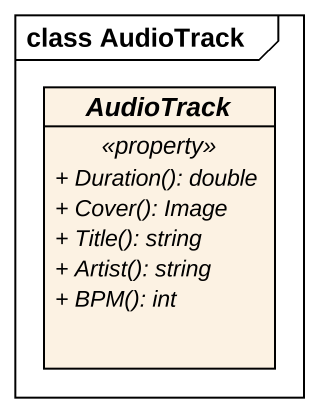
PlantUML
@startuml
mainframe class AudioTrack
hide circle
hide empty members
skinparam classAttributeIconSize 0
abstract class AudioTrack {
  .. <<property>> ..
  {abstract} + Duration(): double
  {abstract} + Cover(): Image
  {abstract} + Title(): string
  {abstract} + Artist(): string
  {abstract} + BPM(): int
}
@enduml
